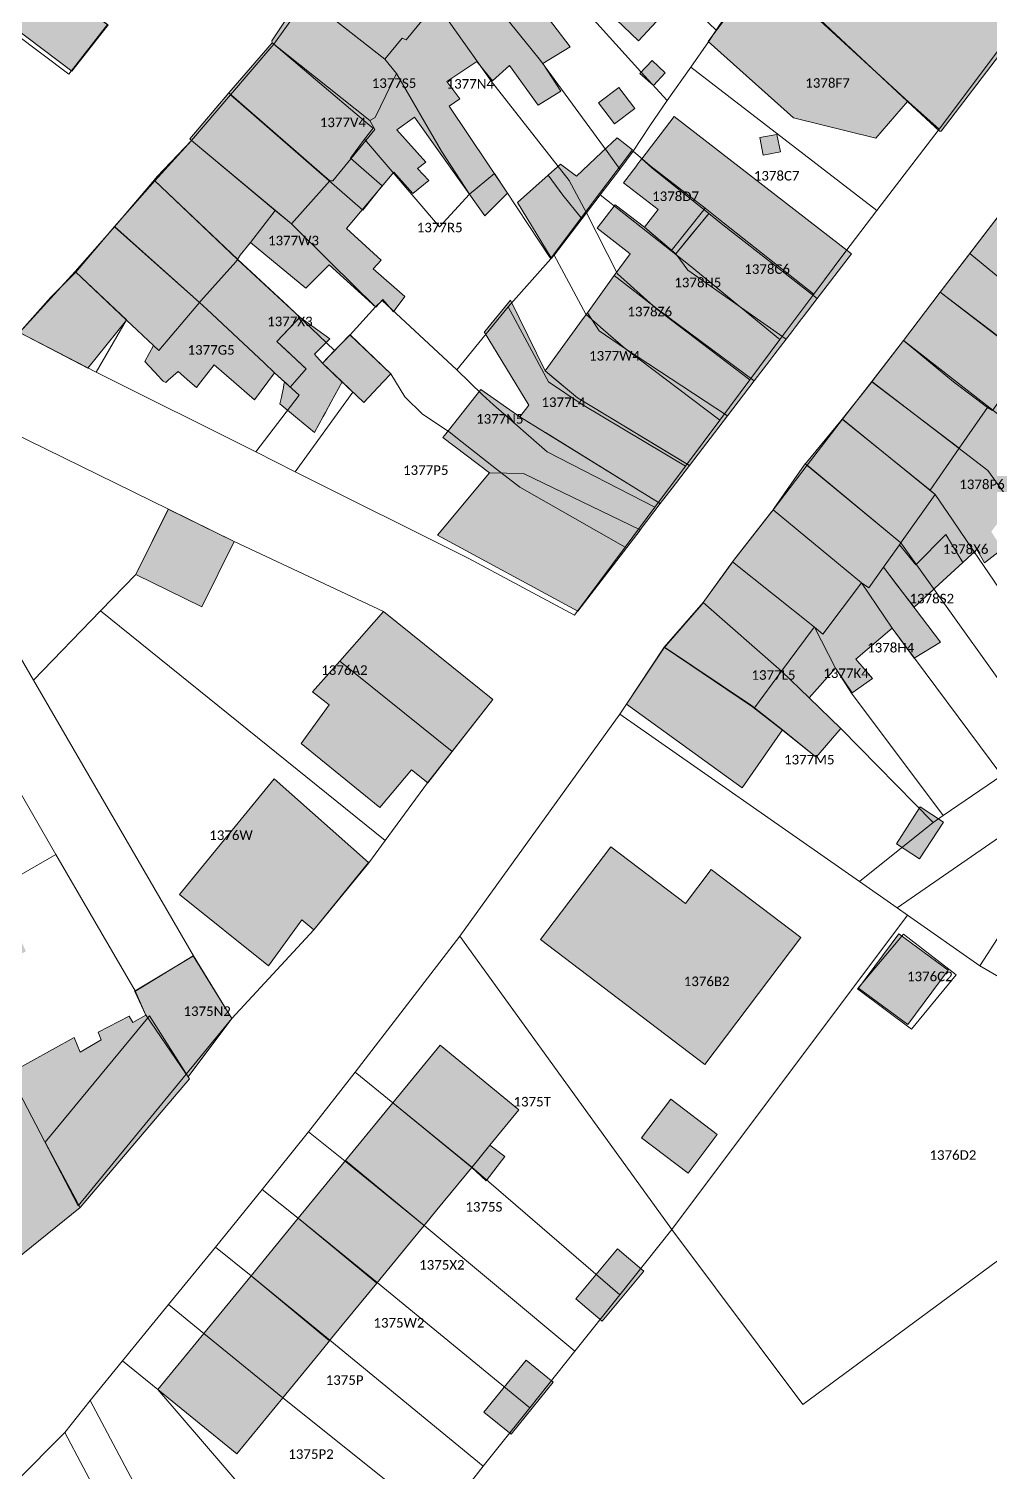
# Model space of a CAD drawing. Header units: metres. Extents: x 113120 to 240396, y 120329 to 242116.
# Drawn here: x 113239.7 to 113320.2, y 121583.7 to 121704.6 of the extents above; entities that cross this region are included whole.
import ezdxf

# ---------------------------------------------------------------- set-up
doc = ezdxf.new("R2010")
doc.units = ezdxf.units.M
doc.header["$LTSCALE"] = 3
for name, color, linetype, lineweight in [('Bpn_CaPa', 78, 'Continuous', 0), ('Bpn_ReBu', 4, 'Continuous', 0), ('Bpt_CaNu', 7, 'Continuous', 0), ('Hachure bâtiment', 11, 'Continuous', 0)]:
    doc.layers.add(name, color=color, linetype=linetype, lineweight=lineweight)
doc.styles.add('Legend', font='')
doc.styles.get('Legend').set_extended_font_data('Calibri')

msp = doc.modelspace()

# ---------------------------------------------------------------- hatches: boundary and pattern name
at = {"layer": 'Hachure bâtiment'}
h = msp.add_hatch(color=256, dxfattribs=at)
h.dxf.hatch_style = 1
h.paths.add_polyline_path([(113302.9, 121737.83), (113303, 121737.22), (113309.15, 121731.63), (113309.95, 121730.81), (113328.62, 121712.35), (113316.14, 121696), (113315.99, 121695.99), (113313.32, 121698.49), (113301.28, 121709.75), (113294.42, 121716.2), (113298.31, 121720.19), (113293.09, 121725.21), (113293.26, 121725.36), (113292.94, 121725.35), (113292.71, 121725.57), (113296.41, 121730.14), (113293.23, 121733.51), (113290.76, 121730.82), (113290.65, 121730.71), (113282.85, 121735.47), (113282.9, 121736.17), (113290.1, 121746.3), (113293.39, 121746.67)])
h = msp.add_hatch(color=256, dxfattribs=at)
h.dxf.hatch_style = 1
h.paths.add_polyline_path([(113246.36, 121704.88), (113246.17, 121704.64), (113244.66, 121702.71), (113243.33, 121701.01), (113232.09, 121709.5), (113233.05, 121711.09), (113226.62, 121715.73), (113228.38, 121718.09), (113234.55, 121713.56), (113235.48, 121712.88)])
h = msp.add_hatch(color=256, dxfattribs=at)
h.dxf.hatch_style = 1
h.paths.add_polyline_path([(113294.13, 121707.2), (113290.77, 121703.57), (113283.88, 121710.17), (113284.93, 121711.35), (113282.83, 121713.4), (113283.57, 121714.02), (113280.91, 121716.61), (113282.22, 121718.48), (113282.4, 121718.71)])
h = msp.add_hatch(color=256, dxfattribs=at)
h.dxf.hatch_style = 1
h.paths.add_polyline_path([(113282.08, 121710.85), (113280.42, 121709.15), (113285.07, 121703.05), (113282.77, 121701.67), (113284.29, 121699.34), (113282.38, 121698.17), (113279.98, 121701.5), (113278.55, 121700.22), (113277.23, 121701.82), (113274.73, 121700.15), (113275.82, 121698.7), (113274.93, 121698.1), (113279.82, 121690.8), (113277.92, 121688.9), (113272.03, 121697.17), (113270.53, 121696.1), (113272.97, 121693.4), (113272.27, 121692.87), (113273.23, 121691.85), (113271.87, 121690.77), (113270.28, 121692.55), (113266.33, 121687.85), (113269.22, 121685.2), (113268.57, 121684.45), (113271.22, 121682.15), (113270.4, 121681.05), (113270.27, 121680.87), (113269.37, 121681.9), (113268.77, 121681.26), (113264.88, 121684.8), (113262.93, 121682.85), (113258.27, 121686.67), (113260.36, 121689.34), (113261.71, 121688.24), (113264.94, 121691.83), (113265.17, 121691.84), (113268.69, 121696.14), (113268.28, 121696.89), (113268.73, 121697.14), (113270.5, 121700.82), (113269.53, 121702.02), (113270.99, 121703.77), (113271.31, 121703.63), (113273.69, 121706.51), (113273.84, 121706.68), (113273.94, 121706.81), (113274.16, 121707.13), (113276.23, 121709.78), (113276.5, 121710.14), (113276.72, 121710.46), (113279.04, 121714.11)])
h = msp.add_hatch(color=256, dxfattribs=at)
h.dxf.hatch_style = 1
h.paths.add_polyline_path([(113273.84, 121706.68), (113273.69, 121706.51), (113271.31, 121703.63), (113270.99, 121703.77), (113269.53, 121702.02), (113262.85, 121707.28), (113265.8, 121711.77), (113265.91, 121711.93)], flags=17)
h = msp.add_hatch(color=256, dxfattribs=at)
h.dxf.hatch_style = 1
h.paths.add_polyline_path([(113313.32, 121698.49), (113310.67, 121695.42), (113303.77, 121697.1), (113296.62, 121703.5), (113301.28, 121709.75)])
h = msp.add_hatch(color=256, dxfattribs=at)
h.dxf.hatch_style = 1
h.paths.add_polyline_path([(113269.53, 121702.02), (113270.5, 121700.82), (113268.73, 121697.14), (113268.28, 121696.89), (113260.09, 121703.4), (113260.08, 121703.55), (113262.47, 121707.19), (113262.85, 121707.28)], flags=17)
h = msp.add_hatch(color=256, dxfattribs=at)
h.dxf.hatch_style = 1
h.paths.add_polyline_path([(113268.28, 121696.89), (113268.69, 121696.14), (113265.17, 121691.84), (113264.94, 121691.83), (113256.48, 121699.19), (113260.09, 121703.4)])
h = msp.add_hatch(color=256, dxfattribs=at)
h.dxf.hatch_style = 1
h.paths.add_polyline_path([(113293.02, 121700.87), (113292.03, 121699.83), (113290.88, 121700.82), (113291.92, 121701.9)], flags=17)
h = msp.add_hatch(color=256, dxfattribs=at)
h.dxf.hatch_style = 1
h.paths.add_polyline_path([(113264.94, 121691.83), (113261.71, 121688.24), (113260.36, 121689.34), (113253.52, 121695.06), (113253.35, 121695.2), (113253.19, 121695.35), (113256.48, 121699.19)])
h = msp.add_hatch(color=256, dxfattribs=at)
h.dxf.hatch_style = 1
h.paths.add_polyline_path([(113290.47, 121697.88), (113288.77, 121696.6), (113287.42, 121698.37), (113289.12, 121699.65)], flags=17)
h = msp.add_hatch(color=256, dxfattribs=at)
h.dxf.hatch_style = 1
h.paths.add_polyline_path([(113291.07, 121693.68), (113293.77, 121697.21), (113308.61, 121685.71), (113305.75, 121681.97), (113297.85, 121688.14), (113296.67, 121689.09), (113291.89, 121692.92)])
h = msp.add_hatch(color=256, dxfattribs=at)
h.dxf.hatch_style = 1
h.paths.add_polyline_path([(113253.52, 121695.06), (113260.36, 121689.34), (113258.27, 121686.67), (113257.43, 121685.6), (113257.29, 121685.37), (113257.2, 121685.23), (113250.22, 121691.88), (113250.32, 121692.04), (113250.48, 121692.2), (113253.35, 121695.2)])
h = msp.add_hatch(color=256, dxfattribs=at)
h.dxf.hatch_style = 1
h.paths.add_polyline_path([(113285.59, 121692.22), (113287.69, 121694.2), (113289, 121695.43), (113290.27, 121694.42), (113288.92, 121692.62), (113287.52, 121690.77), (113285.99, 121688.73), (113284.43, 121690.64), (113284.22, 121690.93), (113283.22, 121692.32), (113284.24, 121693.23)])
h = msp.add_hatch(color=256, dxfattribs=at)
h.dxf.hatch_style = 1
h.paths.add_polyline_path([(113302.67, 121694.25), (113301.23, 121693.97), (113300.93, 121695.45), (113302.38, 121695.72)], flags=17)
h = msp.add_hatch(color=256, dxfattribs=at)
h.dxf.hatch_style = 1
h.paths.add_polyline_path([(113292.42, 121689.44), (113289.52, 121691.66), (113289.71, 121691.91), (113290.64, 121693.12), (113290.65, 121693.14), (113290.9, 121693.47), (113291.07, 121693.68), (113291.89, 121692.92), (113293.87, 121691.33), (113296.67, 121689.09), (113296.61, 121689.02), (113295.2, 121687.32), (113293.9, 121685.73), (113291.28, 121687.95)])
h = msp.add_hatch(color=256, dxfattribs=at)
h.dxf.hatch_style = 1
h.paths.add_polyline_path([(113257.2, 121685.23), (113257.05, 121685.06), (113254.13, 121681.78), (113254.02, 121681.65), (113246.9, 121687.99), (113250.07, 121691.71), (113250.22, 121691.88)])
h = msp.add_hatch(color=256, dxfattribs=at)
h.dxf.hatch_style = 1
h.paths.add_polyline_path([(113280.65, 121690.01), (113283.22, 121692.32), (113284.43, 121690.64), (113285.99, 121688.73), (113283.48, 121685.39)])
h = msp.add_hatch(color=256, dxfattribs=at)
h.dxf.hatch_style = 1
h.paths.add_polyline_path([(113330.52, 121692.08), (113332.71, 121688.91), (113335.27, 121685.2), (113338.17, 121681), (113340.64, 121677.33), (113342.22, 121675), (113343.24, 121673.48), (113345.83, 121669.62), (113345.45, 121669.35), (113348.24, 121665.32), (113350.64, 121661.85), (113352.85, 121658.65), (113354.99, 121655.5), (113357.08, 121652.43), (113359.17, 121649.35), (113359.26, 121649.22), (113359.38, 121649.03), (113361.95, 121645.1), (113364.57, 121641.1), (113364.74, 121640.85), (113367.9, 121636.42), (113370.78, 121632.37), (113373.56, 121628.47), (113373.69, 121628.29), (113373.77, 121628.16), (113376.17, 121624.47), (113378.86, 121620.33), (113380.95, 121617.13), (113381.05, 121616.98), (113381.15, 121616.83), (113383.11, 121613.98), (113385.27, 121610.85), (113387.73, 121607.27), (113387.84, 121607.11), (113387.97, 121606.92), (113390.08, 121603.73), (113392.5, 121600.1), (113393.02, 121600.53), (113395.36, 121596.95), (113397.92, 121593.03), (113398.25, 121593.22), (113400.37, 121590.25), (113403, 121586.57), (113404.75, 121587.57), (113406.7, 121584.47), (113403.92, 121582.15), (113400.93, 121585.03), (113399.93, 121583.37), (113396.53, 121585.9), (113397.87, 121587.97), (113395.28, 121591.5), (113393.82, 121590.35), (113392.68, 121592.35), (113392.37, 121592.15), (113391.03, 121590.47), (113388.87, 121591.97), (113389.22, 121592.53), (113387.85, 121594.47), (113391.35, 121597.12), (113390.27, 121598.72), (113386.18, 121595.95), (113385.22, 121594.43), (113384.42, 121594.9), (113385.37, 121596.62), (113384.47, 121597.65), (113388.42, 121600.68), (113387.41, 121602), (113388.25, 121602.75), (113387.02, 121604.25), (113384.12, 121602.18), (113383.43, 121603.07), (113382.47, 121602.45), (113381.87, 121603.25), (113381.43, 121602.9), (113380.28, 121604.6), (113377.5, 121602.9), (113375.75, 121604.25), (113375.03, 121603.72), (113371.18, 121597.3), (113367.6, 121599.12), (113372.3, 121606.32), (113372.5, 121606.62), (113377.97, 121610.62), (113376.75, 121612.45), (113375.75, 121611.57), (113375.1, 121612.57), (113374.74, 121612.35), (113371.6, 121616.75), (113373.28, 121618.22), (113371.43, 121621.03), (113372.52, 121621.95), (113371.77, 121623), (113373, 121623.93), (113371.27, 121626.22), (113368.82, 121624.25), (113369.42, 121623.4), (113367.77, 121622.15), (113364.24, 121627.17), (113367.13, 121629.4), (113365.85, 121631.32), (113360.88, 121627.78), (113359.1, 121630.35), (113363.02, 121632.93), (113362.37, 121633.93), (113363.77, 121634.9), (113362.82, 121636.15), (113359.18, 121633.95), (113357.76, 121636.28), (113356.87, 121637.75), (113360.02, 121640.02), (113361, 121638.68), (113361.63, 121639.15), (113359.07, 121643.02), (113357, 121641.87), (113354.5, 121645.95), (113351.27, 121643.9), (113350.42, 121645.25), (113349.42, 121644.62), (113348.27, 121646.57), (113345.58, 121644.5), (113344.7, 121645.93), (113346.07, 121646.8), (113345.78, 121647.15), (113347.22, 121648.18), (113346.17, 121649.68), (113345.2, 121648.95), (113343.83, 121651.05), (113347.27, 121653.37), (113346.69, 121654.4), (113349.07, 121656.23), (113348.02, 121657.65), (113342.77, 121654.2), (113341.77, 121655.7), (113337.45, 121653.27), (113335.32, 121656.23), (113337.92, 121658.15), (113335.59, 121662.28), (113335.82, 121662.45), (113337.67, 121663.87), (113333.31, 121671.19), (113335.17, 121672.05), (113336.98, 121669.01), (113338.13, 121667.07), (113339.95, 121668.55), (113339.07, 121670.35), (113339.92, 121670.9), (113338.77, 121672.8), (113337, 121671.5), (113335.67, 121673.79), (113332.67, 121672.13), (113331.22, 121674.68), (113329.77, 121673.75), (113329.33, 121674.5), (113328.45, 121673.82), (113330.75, 121670), (113329.55, 121669.56), (113329.2, 121669.43), (113330.17, 121667.62), (113328.7, 121667.07), (113327.95, 121669.02), (113327.62, 121668.9), (113326.22, 121671.77), (113324.2, 121669.32), (113325.32, 121667.12), (113322.07, 121664.75), (113320.33, 121662.45), (113321.25, 121660.98), (113319.75, 121659.84), (113319.12, 121660.95), (113317.95, 121659.87), (113316.53, 121662.2), (113314.02, 121659.67), (113312.63, 121661.35), (113312.74, 121661.5), (113312.87, 121661.68), (113315.62, 121665.57), (113315.2, 121665.93), (113317.64, 121669.43), (113320.02, 121672.85), (113320.42, 121672.6), (113322.17, 121675), (113323.51, 121676.84), (113325.69, 121679.85), (113326.89, 121681.49), (113327.58, 121680.35), (113328.67, 121678.72), (113331.78, 121680.7), (113330.82, 121682.19), (113331.05, 121682.35), (113331.29, 121682.54), (113331.67, 121682.85), (113330.87, 121684.05), (113329.73, 121683.25), (113328.93, 121684.62), (113331.78, 121686.5), (113330.85, 121687.9), (113329.47, 121690.03), (113329.47, 121691.32), (113330.44, 121692.2)])
h = msp.add_hatch(color=256, dxfattribs=at)
h.dxf.hatch_style = 1
h.paths.add_polyline_path([(113288.75, 121683.89), (113290.09, 121685.73), (113287.32, 121687.86), (113288.83, 121689.82), (113291.28, 121687.95), (113291.54, 121687.72), (113292.08, 121687.26), (113293.9, 121685.73), (113294.91, 121684.34), (113303.15, 121678.58), (113302.2, 121677.34), (113301.78, 121676.79), (113300.47, 121675.08), (113292.35, 121681.1)])
h = msp.add_hatch(color=256, dxfattribs=at)
h.dxf.hatch_style = 1
h.paths.add_polyline_path([(113304.44, 121680.26), (113303.96, 121679.64), (113303.82, 121679.45), (113303.8, 121679.42), (113303.7, 121679.3), (113303.15, 121678.58), (113294.91, 121684.34), (113293.9, 121685.73), (113296.67, 121689.09), (113297.85, 121688.14), (113305.75, 121681.97), (113304.58, 121680.44), (113304.49, 121680.33), (113304.47, 121680.31)])
h = msp.add_hatch(color=256, dxfattribs=at)
h.dxf.hatch_style = 1
h.paths.add_polyline_path([(113321.83, 121689.72), (113322.38, 121688.84), (113323.22, 121687.48), (113326.89, 121681.49), (113325.69, 121679.85), (113318.53, 121685.74), (113321.72, 121689.9)], flags=17)
h = msp.add_hatch(color=256, dxfattribs=at)
h.dxf.hatch_style = 1
h.paths.add_polyline_path([(113254.02, 121681.65), (113253.87, 121681.48), (113250.61, 121677.63), (113250.17, 121678.04), (113247.91, 121680.17), (113243.61, 121684.23), (113246.9, 121687.99)])
h = msp.add_hatch(color=256, dxfattribs=at)
h.dxf.hatch_style = 1
h.paths.add_polyline_path([(113325.69, 121679.85), (113323.51, 121676.84), (113316.06, 121682.51), (113318.53, 121685.74)], flags=17)
h = msp.add_hatch(color=256, dxfattribs=at)
h.dxf.hatch_style = 1
h.paths.add_polyline_path([(113247.91, 121680.17), (113244.65, 121676.15), (113238.93, 121679.12), (113243.61, 121684.23)])
h = msp.add_hatch(color=256, dxfattribs=at)
h.dxf.hatch_style = 1
h.paths.add_polyline_path([(113262.42, 121680.4), (113260.48, 121678.37), (113262.95, 121676.08), (113262, 121675), (113261.62, 121674.56), (113261.13, 121675), (113260.29, 121675.75), (113259.73, 121675), (113258.62, 121673.5), (113256.88, 121675), (113255.23, 121676.42), (113254.12, 121675), (113253.75, 121674.52), (113253.2, 121675), (113252.23, 121675.85), (113251.39, 121675.14), (113251.18, 121674.93), (113250.97, 121675.05), (113250.81, 121675.21), (113250.61, 121675.43), (113249.43, 121676.7), (113250.17, 121678.04), (113250.61, 121677.63), (113253.87, 121681.48), (113254.02, 121681.65), (113254.13, 121681.78), (113257.05, 121685.06), (113257.2, 121685.23)])
h = msp.add_hatch(color=256, dxfattribs=at)
h.dxf.hatch_style = 1
h.paths.add_polyline_path([(113298.23, 121672.15), (113289.68, 121677.76), (113287.49, 121679.26), (113286.5, 121680.78), (113288.75, 121683.89), (113292.35, 121681.1), (113300.47, 121675.08)])
h = msp.add_hatch(color=256, dxfattribs=at)
h.dxf.hatch_style = 1
h.paths.add_polyline_path([(113281.6, 121673.03), (113277.86, 121679.18), (113277.9, 121679.22), (113280.05, 121681.85), (113280.05, 121681.85), (113282.96, 121675.91), (113283.53, 121675.44), (113285.68, 121673.65), (113295.05, 121667.99), (113293.6, 121666.1), (113292.6, 121664.8), (113291.15, 121665.69), (113286.58, 121668.52), (113282.99, 121670.74), (113282.96, 121670.76), (113280.83, 121672.07)])
h = msp.add_hatch(color=256, dxfattribs=at)
h.dxf.hatch_style = 1
h.paths.add_polyline_path([(113323.51, 121676.84), (113322.17, 121675), (113320.42, 121672.6), (113320.02, 121672.85), (113317.17, 121675), (113312.97, 121678.47), (113316.06, 121682.51)], flags=17)
h = msp.add_hatch(color=256, dxfattribs=at)
h.dxf.hatch_style = 1
h.paths.add_polyline_path([(113282.96, 121675.91), (113286.07, 121680.2), (113286.5, 121680.78), (113287.49, 121679.26), (113289.68, 121677.76), (113298.23, 121672.15), (113295.05, 121667.99), (113294.71, 121668.19), (113285.68, 121673.65)])
h = msp.add_hatch(color=256, dxfattribs=at)
h.dxf.hatch_style = 1
h.paths.add_polyline_path([(113261.08, 121674.76), (113261.13, 121675), (113261.23, 121674.91), (113261.62, 121674.56), (113262, 121675), (113262.95, 121676.08), (113262.67, 121676.35), (113261.61, 121677.33), (113260.48, 121678.37), (113261.51, 121679.45), (113262.19, 121680.16), (113262.42, 121680.4), (113264.92, 121678.61), (113263.64, 121677.32), (113263.84, 121677.09), (113264.32, 121676.55), (113265.95, 121675), (113265.34, 121673.87), (113265.04, 121673.32), (113264.56, 121672.42), (113264.37, 121672.09), (113263.65, 121670.74), (113262.21, 121671.93), (113260.75, 121673.14), (113260.87, 121673.71), (113261.04, 121674.53)])
h = msp.add_hatch(color=256, dxfattribs=at)
h.dxf.hatch_style = 1
h.paths.add_polyline_path([(113270.05, 121675.67), (113269.4, 121675), (113267.77, 121673.27), (113265.95, 121675), (113264.32, 121676.55), (113266.61, 121678.93)])
h = msp.add_hatch(color=256, dxfattribs=at)
h.dxf.hatch_style = 1
h.paths.add_polyline_path([(113317.17, 121675), (113320.02, 121672.85), (113317.64, 121669.43), (113310.33, 121675), (113310.47, 121675.18), (113312.97, 121678.47)])
h = msp.add_hatch(color=256, dxfattribs=at)
h.dxf.hatch_style = 1
h.paths.add_polyline_path([(113317.64, 121669.43), (113315.2, 121665.93), (113307.85, 121671.87), (113307.96, 121672.01), (113310.24, 121674.88), (113310.33, 121675)])
h = msp.add_hatch(color=256, dxfattribs=at)
h.dxf.hatch_style = 1
h.paths.add_polyline_path([(113288.87, 121667.1), (113292.6, 121664.8), (113290.91, 121662.59), (113281.15, 121667.31), (113278.29, 121667.38), (113274.39, 121670.34), (113274.52, 121670.51), (113274.86, 121670.93), (113277.58, 121674.34), (113280.83, 121672.07)])
h = msp.add_hatch(color=256, dxfattribs=at)
h.dxf.hatch_style = 1
h.paths.add_polyline_path([(113315.2, 121665.93), (113315.62, 121665.57), (113312.87, 121661.68), (113312.74, 121661.5), (113304.75, 121668.14), (113304.85, 121668.25), (113307.73, 121671.72), (113307.85, 121671.87)])
h = msp.add_hatch(color=256, dxfattribs=at)
h.dxf.hatch_style = 1
h.paths.add_polyline_path([(113290.91, 121662.58), (113285.7, 121655.78), (113273.96, 121662.14), (113278.29, 121667.38), (113281.15, 121667.31), (113290.92, 121662.59)])
h = msp.add_hatch(color=256, dxfattribs=at)
h.dxf.hatch_style = 1
h.paths.add_polyline_path([(113312.74, 121661.5), (113312.63, 121661.35), (113311.3, 121659.47), (113310.07, 121657.73), (113309.47, 121658.15), (113302.06, 121664.28), (113302.14, 121664.41), (113304.65, 121668.01), (113304.75, 121668.14)])
h = msp.add_hatch(color=256, dxfattribs=at)
h.dxf.hatch_style = 1
h.paths.add_polyline_path([(113256.92, 121661.62), (113254.22, 121656.15), (113248.68, 121658.87), (113251.38, 121664.33)])
h = msp.add_hatch(color=256, dxfattribs=at)
h.dxf.hatch_style = 1
h.paths.add_polyline_path([(113309.47, 121658.15), (113306.22, 121653.87), (113305.51, 121654.45), (113298.66, 121659.91), (113298.75, 121660.02), (113301.92, 121664.11), (113302.06, 121664.28)])
h = msp.add_hatch(color=256, dxfattribs=at)
h.dxf.hatch_style = 1
h.paths.add_polyline_path([(113314.02, 121659.67), (113316.53, 121662.2), (113317.95, 121659.87), (113315.61, 121657.72), (113315.54, 121657.65), (113315.45, 121657.58), (113313.86, 121656.12), (113313.86, 121656.12), (113312.39, 121658.03), (113311.3, 121659.47), (113312.63, 121661.35)])
h = msp.add_hatch(color=256, dxfattribs=at)
h.dxf.hatch_style = 1
h.paths.add_polyline_path([(113305.51, 121654.45), (113305.42, 121654.33), (113302.77, 121650.75), (113296.2, 121656.52), (113296.34, 121656.7), (113298.56, 121659.77), (113298.66, 121659.91)])
h = msp.add_hatch(color=256, dxfattribs=at)
h.dxf.hatch_style = 1
h.paths.add_polyline_path([(113316.08, 121653.2), (113313.88, 121651.85), (113312.03, 121654.35), (113308.98, 121651.77), (113310.37, 121650.15), (113308.68, 121648.94), (113307.27, 121651), (113305.08, 121648.52), (113307.72, 121645.97), (113305.67, 121643.57), (113302.83, 121645.85), (113300.51, 121647.7), (113302.77, 121650.75), (113305.42, 121654.33), (113305.51, 121654.45), (113306.22, 121653.87), (113309.47, 121658.15), (113310.07, 121657.73), (113311.3, 121659.47)])
h = msp.add_hatch(color=256, dxfattribs=at)
h.dxf.hatch_style = 1
h.paths.add_polyline_path([(113302.77, 121650.75), (113300.51, 121647.7), (113300.36, 121647.8), (113300.17, 121647.93), (113292.96, 121652.76), (113293.08, 121652.89), (113296.09, 121656.35), (113296.2, 121656.52)])
h = msp.add_hatch(color=256, dxfattribs=at)
h.dxf.hatch_style = 1
h.paths.add_polyline_path([(113278.57, 121648.4), (113275.18, 121644.03), (113265.77, 121651.61), (113269.42, 121655.77)])
h = msp.add_hatch(color=256, dxfattribs=at)
h.dxf.hatch_style = 1
h.paths.add_polyline_path([(113275.18, 121644.03), (113273.13, 121641.4), (113271.77, 121642.5), (113269.13, 121639.35), (113262.53, 121644.7), (113264.87, 121647.95), (113263.48, 121649.02), (113265.77, 121651.61)])
h = msp.add_hatch(color=256, dxfattribs=at)
h.dxf.hatch_style = 1
h.paths.add_polyline_path([(113300.17, 121647.93), (113300.36, 121647.8), (113300.51, 121647.7), (113302.83, 121645.85), (113299.45, 121641), (113289.77, 121648), (113292.86, 121652.6), (113292.96, 121652.76)])
h = msp.add_hatch(color=256, dxfattribs=at)
h.dxf.hatch_style = 1
h.paths.add_polyline_path([(113268.18, 121634.72), (113263.58, 121629.1), (113262.58, 121629.92), (113259.78, 121626.07), (113252.33, 121632.05), (113260.27, 121641.75)])
h = msp.add_hatch(color=256, dxfattribs=at)
h.dxf.hatch_style = 1
h.paths.add_polyline_path([(113316.33, 121638.12), (113314.32, 121635.05), (113312.38, 121636.3), (113314.38, 121639.4)])
h = msp.add_hatch(color=256, dxfattribs=at)
h.dxf.hatch_style = 1
h.paths.add_polyline_path([(113294.72, 121631.3), (113296.87, 121634.15), (113304.38, 121628.45), (113296.33, 121617.82), (113282.57, 121628.27), (113288.47, 121636.05)])
h = msp.add_hatch(color=256, dxfattribs=at)
h.dxf.hatch_style = 1
h.paths.add_polyline_path([(113239.47, 121627.3), (113234.37, 121624.35), (113238.07, 121617.07), (113243.52, 121620.07), (113244.02, 121618.85), (113245.78, 121619.87), (113245.52, 121620.52), (113248.13, 121621.87), (113248.42, 121621.32), (113249.52, 121621.95), (113248.59, 121623.94), (113253.48, 121626.92), (113256.72, 121621.67), (113253.05, 121616.79), (113249.83, 121621.9), (113241.08, 121611.3), (113244.01, 121605.84), (113236.43, 121599.72), (113229.08, 121612.22), (113215.18, 121608.27), (113216.38, 121603.05), (113209.53, 121602.24), (113208.27, 121606.8), (113199.63, 121604.37), (113199.63, 121604.76), (113198.89, 121620.68), (113203.23, 121620.97), (113203.63, 121613.27), (113209.23, 121614.82), (113208.63, 121617.17), (113224.02, 121621.3), (113222.42, 121624.17), (113222.71, 121624.41), (113222.94, 121624.59), (113223.19, 121624.73), (113231.38, 121629.07), (113231.25, 121629.32), (113234.68, 121631.27), (113233.92, 121632.85), (113236.27, 121634.17)])
h = msp.add_hatch(color=256, dxfattribs=at)
h.dxf.hatch_style = 1
h.paths.add_polyline_path([(113316.72, 121625.72), (113313.33, 121621.17), (113309.22, 121624.22), (113312.58, 121628.77)])
h = msp.add_hatch(color=256, dxfattribs=at)
h.dxf.hatch_style = 1
h.paths.add_polyline_path([(113253.05, 121616.79), (113253.17, 121616.6), (113244.01, 121605.84), (113241.08, 121611.3), (113249.83, 121621.9)], flags=17)
h = msp.add_hatch(color=256, dxfattribs=at)
h.dxf.hatch_style = 1
h.paths.add_polyline_path([(113280.77, 121614.02), (113278.33, 121611.05), (113276.81, 121609.19), (113270.21, 121614.59), (113274.17, 121619.42)])
h = msp.add_hatch(color=256, dxfattribs=at)
h.dxf.hatch_style = 1
h.paths.add_polyline_path([(113276.81, 121609.19), (113273.9, 121605.65), (113272.83, 121604.34), (113266.25, 121609.77), (113270.21, 121614.59)])
h = msp.add_hatch(color=256, dxfattribs=at)
h.dxf.hatch_style = 1
h.paths.add_polyline_path([(113297.38, 121611.95), (113294.93, 121608.72), (113291.03, 121611.68), (113293.48, 121614.92)])
h = msp.add_hatch(color=256, dxfattribs=at)
h.dxf.hatch_style = 1
h.paths.add_polyline_path([(113279.58, 121610.12), (113278.03, 121608.07), (113276.81, 121609.19), (113278.33, 121611.05)])
h = msp.add_hatch(color=256, dxfattribs=at)
h.dxf.hatch_style = 1
h.paths.add_polyline_path([(113272.83, 121604.34), (113271.77, 121603.05), (113268.86, 121599.5), (113262.29, 121604.94), (113266.25, 121609.77)])
h = msp.add_hatch(color=256, dxfattribs=at)
h.dxf.hatch_style = 1
h.paths.add_polyline_path([(113268.86, 121599.5), (113265.97, 121595.97), (113265.08, 121594.89), (113264.9, 121594.67), (113258.34, 121600.11), (113262.29, 121604.94)])
h = msp.add_hatch(color=256, dxfattribs=at)
h.dxf.hatch_style = 1
h.paths.add_polyline_path([(113291.23, 121600.5), (113287.73, 121596.32), (113285.52, 121598.18), (113289.02, 121602.37)])
h = msp.add_hatch(color=256, dxfattribs=at)
h.dxf.hatch_style = 1
h.paths.add_polyline_path([(113264.9, 121594.67), (113264.06, 121593.64), (113260.98, 121589.89), (113254.38, 121595.29), (113258.34, 121600.11)])
h = msp.add_hatch(color=256, dxfattribs=at)
h.dxf.hatch_style = 1
h.paths.add_polyline_path([(113260.98, 121589.89), (113257.13, 121585.2), (113250.53, 121590.6), (113254.38, 121595.29)])
h = msp.add_hatch(color=256, dxfattribs=at)
h.dxf.hatch_style = 1
h.paths.add_polyline_path([(113283.63, 121591.2), (113280.12, 121586.85), (113277.83, 121588.7), (113281.37, 121593.05)])

# ---------------------------------------------------------------- linework, layer by layer
at = {"layer": 'Bpn_CaPa'}
for points in [[(113216.94, 121726.73), (113227.03, 121718.99), (113230.16, 121716.66), (113235.49, 121712.79), (113246.3, 121704.93), (113243.06, 121700.77), (113231.84, 121709.24), (113229.25, 121711.22), (113223.97, 121715.3), (113219.84, 121718.54), (113213.97, 121723.03), (113216.94, 121726.73)], [(113293.19, 121698.55), (113290.99, 121700.96), (113282.08, 121710.85), (113279.17, 121714.33), (113271.51, 121719.24), (113274.87, 121723.94), (113282.32, 121718.66), (113286.59, 121714.55), (113290.03, 121711.5), (113294.34, 121707.29), (113297.29, 121704.44), (113296.65, 121703.47), (113295.16, 121701.35), (113293.19, 121698.55)], [(113293.19, 121698.55), (113291.73, 121696.43), (113290.34, 121694.31), (113289.22, 121692.82), (113288.17, 121694.28), (113282.56, 121701.92), (113281.77, 121702.91), (113276.26, 121709.73), (113268.73, 121715.29), (113271.51, 121719.24), (113279.17, 121714.33), (113282.08, 121710.85), (113290.99, 121700.96), (113293.19, 121698.55)], [(113287.58, 121690.66), (113286.42, 121689.15), (113284.98, 121691.85), (113278.47, 121700.16), (113273.84, 121706.68), (113266.21, 121711.73), (113268.73, 121715.29), (113276.26, 121709.73), (113281.77, 121702.91), (113282.56, 121701.92), (113288.17, 121694.28), (113289.22, 121692.82), (113287.58, 121690.66)], [(113263, 121707.17), (113266.21, 121711.73), (113273.84, 121706.68), (113278.47, 121700.16), (113284.98, 121691.85), (113286.42, 121689.15), (113283.71, 121685.6), (113283.45, 121685.3), (113278.72, 121692.45), (113276.63, 121690.72), (113274.27, 121694.32), (113270.5, 121700.82), (113269.53, 121702.02), (113263, 121707.17)], [(113315.95, 121696.17), (113310.73, 121689.35), (113295.16, 121701.35), (113296.65, 121703.47), (113297.29, 121704.44), (113300.95, 121709.89), (113313.41, 121698.41), (113315.95, 121696.17)], [(113260.25, 121703.27), (113263, 121707.17), (113269.53, 121702.02), (113270.5, 121700.82), (113274.27, 121694.32), (113276.63, 121690.72), (113274.12, 121687.98), (113267.83, 121695.32), (113268.57, 121696.24), (113268.32, 121696.45), (113260.25, 121703.27)], [(113260.25, 121703.27), (113268.32, 121696.45), (113268.57, 121696.24), (113267.83, 121695.32), (113266.66, 121693.74), (113269.32, 121691.41), (113267.68, 121689.38), (113256.62, 121699.03), (113260.25, 121703.27)], [(113293.19, 121698.55), (113295.16, 121701.35), (113310.73, 121689.35), (113308.06, 121685.82), (113305.47, 121682.35), (113297.91, 121688.32), (113296.36, 121689.53), (113291.74, 121693.13), (113290.34, 121694.31), (113291.73, 121696.43), (113293.19, 121698.55)], [(113279.87, 121681.27), (113275.56, 121675.99), (113269.3, 121681.82), (113268.75, 121681.27), (113264.98, 121684.98), (113261.71, 121688.24), (113253.33, 121695.22), (113256.62, 121699.03), (113267.68, 121689.38), (113269.32, 121691.41), (113266.66, 121693.74), (113267.83, 121695.32), (113274.12, 121687.98), (113276.63, 121690.72), (113278.72, 121692.45), (113283.45, 121685.3), (113279.87, 121681.27)], [(113266.62, 121678.92), (113265.33, 121677.62), (113261.44, 121681.34), (113257.21, 121685.23), (113250.28, 121691.83), (113253.33, 121695.22), (113261.71, 121688.24), (113264.98, 121684.98), (113268.75, 121681.27), (113266.62, 121678.92)], [(113293.53, 121685.96), (113287.58, 121690.66), (113289.22, 121692.82), (113290.34, 121694.31), (113291.74, 121693.13), (113296.36, 121689.53), (113293.53, 121685.96)], [(113246.88, 121688.01), (113250.28, 121691.83), (113257.21, 121685.23), (113261.44, 121681.34), (113265.33, 121677.62), (113264.32, 121676.55), (113265.3, 121675.62), (113266.85, 121674.14), (113262.03, 121667.47), (113258.72, 121669.12), (113262.37, 121673.89), (113260.29, 121675.75), (113259.42, 121676.58), (113254.63, 121681.08), (113254.01, 121681.65), (113246.88, 121688.01)], [(113293.53, 121685.96), (113295.1, 121684.72), (113302.62, 121678.53), (113300.11, 121675.16), (113292.29, 121681.1), (113289.02, 121684.03), (113286.42, 121689.15), (113287.58, 121690.66), (113293.53, 121685.96)], [(113297.6, 121671.79), (113289.68, 121677.75), (113287.82, 121679.39), (113286.38, 121680.65), (113283.71, 121685.6), (113286.42, 121689.15), (113289.02, 121684.03), (113292.29, 121681.1), (113300.11, 121675.16), (113297.6, 121671.79)], [(113293.53, 121685.96), (113296.36, 121689.53), (113297.91, 121688.32), (113305.47, 121682.35), (113302.62, 121678.53), (113295.1, 121684.72), (113293.53, 121685.96)], [(113325.27, 121684.27), (113327.72, 121680.28), (113330.43, 121676), (113331.24, 121674.65), (113332.76, 121672.1), (113335.18, 121668.02), (113337.67, 121663.87), (113333.85, 121661.12), (113329.05, 121669.37), (113328.9, 121669.63), (113327.18, 121672.44), (113325.47, 121675.26), (113316.06, 121682.51), (113321.72, 121689.9), (113323.22, 121687.48), (113323.92, 121686.41), (113324.48, 121685.54), (113325.27, 121684.27)], [(113245.36, 121675.8), (113247.9, 121680.18), (113243.65, 121684.19), (113246.88, 121688.01), (113254.01, 121681.65), (113254.63, 121681.08), (113259.42, 121676.58), (113260.29, 121675.75), (113262.37, 121673.89), (113258.72, 121669.12), (113245.36, 121675.8)], [(113279.87, 121681.27), (113283.45, 121685.3), (113283.71, 121685.6), (113286.38, 121680.65), (113287.82, 121679.39), (113289.68, 121677.75), (113297.6, 121671.79), (113294.73, 121667.94), (113286.05, 121673.1), (113283.23, 121675), (113279.87, 121681.27)], [(113245.36, 121675.8), (113238.93, 121679.12), (113241.55, 121682.09), (113243.65, 121684.19), (113247.9, 121680.18), (113245.36, 121675.8)], [(113289.66, 121661.14), (113280.83, 121666.18), (113278.88, 121667.68), (113276.02, 121669.95), (113274.91, 121670.81), (113272.7, 121672.3), (113271.22, 121673.73), (113270.05, 121675.67), (113266.62, 121678.92), (113268.75, 121681.27), (113269.3, 121681.82), (113275.56, 121675.99), (113277.72, 121673.91), (113278.65, 121673.08), (113283.12, 121669.13), (113292.15, 121664.49), (113289.66, 121661.14)], [(113312.97, 121678.47), (113316.06, 121682.51), (113325.47, 121675.26), (113327.18, 121672.44), (113328.9, 121669.63), (113329.05, 121669.37), (113333.85, 121661.12), (113330.29, 121658.63), (113324.42, 121669.45), (113322.5, 121671.03), (113312.97, 121678.47)], [(113275.56, 121675.99), (113279.87, 121681.27), (113283.23, 121675), (113286.05, 121673.1), (113294.73, 121667.94), (113292.15, 121664.49), (113283.12, 121669.13), (113278.65, 121673.08), (113277.72, 121673.91), (113275.56, 121675.99)], [(113289.66, 121661.14), (113285.42, 121655.45), (113276.52, 121660.23), (113262.03, 121667.47), (113266.85, 121674.14), (113265.3, 121675.62), (113264.32, 121676.55), (113265.33, 121677.62), (113266.62, 121678.92), (113270.05, 121675.67), (113271.22, 121673.73), (113272.7, 121672.3), (113274.91, 121670.81), (113276.02, 121669.95), (113278.88, 121667.68), (113280.83, 121666.18), (113289.66, 121661.14)], [(113312.97, 121678.47), (113322.5, 121671.03), (113324.42, 121669.45), (113330.29, 121658.63), (113327.44, 121656.63), (113322.07, 121664.75), (113320.03, 121667.57), (113310.33, 121675.03), (113312.97, 121678.47)], [(113323.57, 121653.92), (113318.85, 121660.84), (113317.09, 121663.43), (113315.62, 121665.57), (113307.86, 121671.88), (113310.33, 121675.03), (113320.03, 121667.57), (113322.07, 121664.75), (113327.44, 121656.63), (113323.57, 121653.92)], [(113240.1, 121650), (113238.99, 121651.93), (113229.53, 121668.24), (113233.8, 121672.97), (113251.41, 121664.32), (113248.68, 121658.87), (113245.73, 121655.82), (113240.1, 121650)], [(113327.66, 121646.46), (113324.91, 121644.53), (113312.74, 121661.5), (113304.9, 121668.01), (113307.86, 121671.88), (113315.62, 121665.57), (113317.09, 121663.43), (113318.85, 121660.84), (113323.57, 121653.92), (113323.07, 121653.57), (113325.52, 121649.77), (113327.66, 121646.46)], [(113253.52, 121626.92), (113248.62, 121623.97), (113241.98, 121635.41), (113236.71, 121644.52), (113225.52, 121663.81), (113229.53, 121668.24), (113238.99, 121651.93), (113240.1, 121650), (113253.52, 121626.92)], [(113304.9, 121668.01), (113312.74, 121661.5), (113324.91, 121644.53), (113321.2, 121642.02), (113312.03, 121654.35), (113309.47, 121658.15), (113302.06, 121664.28), (113304.9, 121668.01)], [(113315.45, 121638.08), (113316.31, 121638.67), (113321.2, 121642.02), (113324.91, 121644.53), (113327.66, 121646.46), (113341.52, 121655.98), (113346.37, 121659.32), (113358.54, 121667.17), (113360.77, 121663.9), (113352.85, 121658.65), (113349.07, 121656.23), (113312.44, 121630.93), (113309.29, 121633.13), (113315.45, 121638.08)], [(113269.57, 121636.57), (113245.73, 121655.82), (113248.68, 121658.87), (113251.41, 121664.32), (113256.92, 121661.62), (113269.42, 121655.77), (113278.57, 121648.4), (113273.11, 121641.41), (113269.57, 121636.57)], [(113302.06, 121664.28), (113309.47, 121658.15), (113312.03, 121654.35), (113321.2, 121642.02), (113316.31, 121638.67), (113308.61, 121648.93), (113307.27, 121651), (113305.51, 121654.45), (113298.66, 121659.91), (113302.06, 121664.28)], [(113313.31, 121630.32), (113312.44, 121630.93), (113349.07, 121656.23), (113352.85, 121658.65), (113360.77, 121663.9), (113362.88, 121660.75), (113354.99, 121655.5), (113347.84, 121650.81), (113325.03, 121634.85), (113319.37, 121626.08), (113313.31, 121630.32)], [(113323.02, 121623.95), (113319.37, 121626.08), (113325.03, 121634.85), (113347.84, 121650.81), (113354.99, 121655.5), (113362.88, 121660.75), (113364.9, 121657.73), (113353.68, 121650.16), (113345.55, 121644.57), (113328.93, 121633.37), (113323.02, 121623.95)], [(113315.45, 121638.08), (113307.72, 121645.97), (113305.08, 121648.52), (113302.77, 121650.75), (113296.21, 121656.5), (113298.66, 121659.91), (113305.51, 121654.45), (113307.27, 121651), (113308.61, 121648.93), (113316.31, 121638.67), (113315.45, 121638.08)], [(113307.72, 121645.97), (113305.67, 121643.57), (113302.84, 121645.83), (113300.33, 121647.78), (113292.92, 121652.76), (113296.21, 121656.5), (113302.77, 121650.75), (113305.08, 121648.52), (113307.72, 121645.97)], [(113256.72, 121621.67), (113253.52, 121626.92), (113240.1, 121650), (113245.73, 121655.82), (113269.57, 121636.57), (113268.2, 121634.7), (113263.59, 121629.1), (113256.72, 121621.67)], [(113315.45, 121638.08), (113309.29, 121633.13), (113289.22, 121647.17), (113289.77, 121648), (113292.92, 121652.76), (113300.33, 121647.78), (113302.84, 121645.83), (113305.67, 121643.57), (113307.72, 121645.97), (113315.45, 121638.08)], [(113313.31, 121630.32), (113293.58, 121604), (113275.83, 121628.57), (113289.22, 121647.17), (113309.29, 121633.13), (113312.44, 121630.93), (113313.31, 121630.32)], [(113231.6, 121629.51), (113236.36, 121632.22), (113237.07, 121632.58), (113241.98, 121635.41), (113248.62, 121623.97), (113249.49, 121622.01), (113252.89, 121617.01), (113243.85, 121605.97), (113238.54, 121616.17), (113234.33, 121624.26), (113231.6, 121629.51)], [(113326.32, 121622.04), (113330.92, 121619.4), (113335.57, 121616.75), (113339.07, 121614.72), (113331.3, 121609.06), (113304.54, 121589.32), (113293.58, 121604), (113313.31, 121630.32), (113319.37, 121626.08), (113323.02, 121623.95), (113326.32, 121622.04)], [(113317.4, 121625.31), (113313.64, 121620.76), (113309.13, 121624.15), (113312.98, 121628.74), (113317.4, 121625.31)], [(113317.4, 121625.31), (113312.98, 121628.74), (113309.13, 121624.15), (113313.64, 121620.76), (113317.4, 121625.31)], [(113267.04, 121617.16), (113275.83, 121628.57), (113293.58, 121604), (113289.22, 121598.52), (113276.83, 121609.22), (113270.21, 121614.59), (113267.04, 121617.16)], [(113253.52, 121626.92), (113256.72, 121621.67), (113252.89, 121617.01), (113249.49, 121622.01), (113248.62, 121623.97), (113253.52, 121626.92)], [(113267.04, 121617.16), (113270.21, 121614.59), (113276.83, 121609.22), (113289.22, 121598.52), (113285.45, 121593.8), (113272.82, 121604.32), (113266.21, 121609.72), (113263.15, 121612.18), (113267.04, 121617.16)], [(113281.67, 121589.06), (113268.89, 121599.54), (113262.29, 121604.94), (113259.27, 121607.35), (113263.15, 121612.18), (113266.21, 121609.72), (113272.82, 121604.32), (113285.45, 121593.8), (113281.67, 121589.06)], [(113255.36, 121602.51), (113259.27, 121607.35), (113262.29, 121604.94), (113268.89, 121599.54), (113281.67, 121589.06), (113277.78, 121584.18), (113264.94, 121594.71), (113258.34, 121600.11), (113255.36, 121602.51)], [(113251.41, 121597.7), (113255.36, 121602.51), (113258.34, 121600.11), (113264.94, 121594.71), (113277.78, 121584.18), (113274.09, 121579.43), (113260.98, 121589.89), (113254.38, 121595.29), (113251.41, 121597.7)], [(113251.41, 121597.7), (113254.38, 121595.29), (113260.98, 121589.89), (113274.09, 121579.43), (113267.95, 121571.84), (113267.62, 121572.12), (113263.53, 121575.35), (113260.03, 121579.5), (113250.53, 121590.6), (113247.57, 121593), (113251.41, 121597.7)], [(113244.85, 121589.66), (113247.57, 121593), (113250.53, 121590.6), (113260.03, 121579.5), (113257.54, 121576.36), (113255.75, 121574.09), (113259.98, 121570.87), (113257.83, 121568.17), (113261.98, 121564.98), (113264.07, 121567.64), (113264.41, 121567.39), (113261.08, 121563.23), (113259.76, 121561.57), (113259.37, 121562.3), (113244.85, 121589.66)], [(113244.85, 121589.66), (113259.37, 121562.3), (113256.55, 121560.84), (113242.72, 121586.99), (113244.85, 121589.66)]]:
    msp.add_lwpolyline(points, close=True, dxfattribs=at)
for points in [[(113327.91, 121712.1), (113315.95, 121696.17), (113313.41, 121698.41), (113300.95, 121709.89), (113297.29, 121704.44), (113294.34, 121707.29)], [(113274.09, 121579.43), (113277.78, 121584.18), (113281.67, 121589.06), (113285.45, 121593.8), (113289.22, 121598.52), (113293.58, 121604), (113304.54, 121589.32), (113331.3, 121609.06)], [(113238.6, 121582.84), (113242.72, 121586.99), (113256.55, 121560.84)]]:
    msp.add_lwpolyline(points, dxfattribs=at)
at = {"layer": 'Bpn_ReBu'}
for points in [[(113302.9, 121737.83), (113303, 121737.22), (113309.15, 121731.63), (113309.95, 121730.81), (113328.62, 121712.35), (113316.14, 121696), (113315.99, 121695.99), (113313.32, 121698.49), (113301.28, 121709.75), (113294.42, 121716.2), (113298.31, 121720.19), (113293.09, 121725.21), (113293.26, 121725.36), (113292.94, 121725.35), (113292.71, 121725.57), (113296.41, 121730.14), (113293.23, 121733.51), (113290.76, 121730.82), (113290.65, 121730.71), (113282.85, 121735.47), (113282.9, 121736.17), (113290.1, 121746.3), (113293.39, 121746.67), (113302.9, 121737.83)], [(113246.36, 121704.88), (113246.17, 121704.64), (113244.66, 121702.71), (113243.33, 121701.01), (113232.09, 121709.5), (113233.05, 121711.09), (113226.62, 121715.73), (113228.38, 121718.09), (113234.55, 121713.56), (113235.48, 121712.88), (113246.36, 121704.88)], [(113294.13, 121707.2), (113290.77, 121703.57), (113283.88, 121710.17), (113284.93, 121711.35), (113282.83, 121713.4), (113283.57, 121714.02), (113280.91, 121716.61), (113282.22, 121718.48), (113282.4, 121718.71), (113294.13, 121707.2)], [(113273.84, 121706.68), (113273.69, 121706.51), (113271.31, 121703.63), (113270.99, 121703.77), (113269.53, 121702.02), (113262.85, 121707.28), (113265.8, 121711.77), (113265.91, 121711.93), (113273.84, 121706.68)], [(113313.32, 121698.49), (113310.67, 121695.42), (113303.77, 121697.1), (113296.62, 121703.5), (113301.28, 121709.75), (113313.32, 121698.49)], [(113269.53, 121702.02), (113270.5, 121700.82), (113268.73, 121697.14), (113268.28, 121696.89), (113260.09, 121703.4), (113260.08, 121703.55), (113262.47, 121707.19), (113262.85, 121707.28), (113269.53, 121702.02)], [(113268.28, 121696.89), (113268.69, 121696.14), (113265.17, 121691.84), (113264.94, 121691.83), (113256.48, 121699.19), (113260.09, 121703.4), (113268.28, 121696.89)], [(113293.02, 121700.87), (113292.03, 121699.83), (113290.88, 121700.82), (113291.92, 121701.9), (113293.02, 121700.87)], [(113264.94, 121691.83), (113261.71, 121688.24), (113260.36, 121689.34), (113253.52, 121695.06), (113253.35, 121695.2), (113253.19, 121695.35), (113256.48, 121699.19), (113264.94, 121691.83)], [(113290.47, 121697.88), (113288.77, 121696.6), (113287.42, 121698.37), (113289.12, 121699.65), (113290.47, 121697.88)], [(113291.07, 121693.68), (113293.77, 121697.21), (113308.61, 121685.71), (113305.75, 121681.97), (113297.85, 121688.14), (113296.67, 121689.09), (113291.89, 121692.92), (113291.07, 121693.68)], [(113253.52, 121695.06), (113260.36, 121689.34), (113258.27, 121686.67), (113257.43, 121685.6), (113257.29, 121685.37), (113257.2, 121685.23), (113250.22, 121691.88), (113250.32, 121692.04), (113250.48, 121692.2), (113253.35, 121695.2), (113253.52, 121695.06)], [(113285.59, 121692.22), (113287.69, 121694.2), (113289, 121695.43), (113290.27, 121694.42), (113288.92, 121692.62), (113287.52, 121690.77), (113285.99, 121688.73), (113284.43, 121690.64), (113284.22, 121690.93), (113283.22, 121692.32), (113284.24, 121693.23), (113285.59, 121692.22)], [(113302.67, 121694.25), (113301.23, 121693.97), (113300.93, 121695.45), (113302.38, 121695.72), (113302.67, 121694.25)], [(113292.42, 121689.44), (113289.52, 121691.66), (113289.71, 121691.91), (113290.64, 121693.12), (113290.65, 121693.14), (113290.9, 121693.47), (113291.07, 121693.68), (113291.89, 121692.92), (113293.87, 121691.33), (113296.67, 121689.09), (113296.61, 121689.02), (113295.2, 121687.32), (113293.9, 121685.73), (113291.28, 121687.95), (113292.42, 121689.44)], [(113257.2, 121685.23), (113257.05, 121685.06), (113254.13, 121681.78), (113254.02, 121681.65), (113246.9, 121687.99), (113250.07, 121691.71), (113250.22, 121691.88), (113257.2, 121685.23)], [(113280.65, 121690.01), (113283.22, 121692.32), (113284.43, 121690.64), (113285.99, 121688.73), (113283.48, 121685.39), (113280.65, 121690.01)], [(113288.75, 121683.89), (113290.09, 121685.73), (113287.32, 121687.86), (113288.83, 121689.82), (113291.28, 121687.95), (113291.54, 121687.72), (113292.08, 121687.26), (113293.9, 121685.73), (113294.91, 121684.34), (113303.15, 121678.58), (113302.2, 121677.34), (113301.78, 121676.79), (113300.47, 121675.08), (113292.35, 121681.1), (113288.75, 121683.89)], [(113304.44, 121680.26), (113303.96, 121679.64), (113303.82, 121679.45), (113303.8, 121679.42), (113303.7, 121679.3), (113303.15, 121678.58), (113294.91, 121684.34), (113293.9, 121685.73), (113296.67, 121689.09), (113297.85, 121688.14), (113305.75, 121681.97), (113304.58, 121680.44), (113304.49, 121680.33), (113304.47, 121680.31), (113304.44, 121680.26)], [(113321.83, 121689.72), (113322.38, 121688.84), (113323.22, 121687.48), (113326.89, 121681.49), (113325.69, 121679.85), (113318.53, 121685.74), (113321.72, 121689.9), (113321.83, 121689.72)], [(113254.02, 121681.65), (113253.87, 121681.48), (113250.61, 121677.63), (113250.17, 121678.04), (113247.91, 121680.17), (113243.61, 121684.23), (113246.9, 121687.99), (113254.02, 121681.65)], [(113325.69, 121679.85), (113323.51, 121676.84), (113316.06, 121682.51), (113318.53, 121685.74), (113325.69, 121679.85)], [(113247.91, 121680.17), (113244.65, 121676.15), (113238.93, 121679.12), (113243.61, 121684.23), (113247.91, 121680.17)], [(113262.42, 121680.4), (113260.48, 121678.37), (113262.95, 121676.08), (113262, 121675), (113261.62, 121674.56), (113261.13, 121675), (113260.29, 121675.75), (113259.73, 121675), (113258.62, 121673.5), (113256.88, 121675), (113255.23, 121676.42), (113254.12, 121675), (113253.75, 121674.52), (113253.2, 121675), (113252.23, 121675.85), (113251.39, 121675.14), (113251.18, 121674.93), (113250.97, 121675.05), (113250.81, 121675.21), (113250.61, 121675.43), (113249.43, 121676.7), (113250.17, 121678.04), (113250.61, 121677.63), (113253.87, 121681.48), (113254.02, 121681.65), (113254.13, 121681.78), (113257.05, 121685.06), (113257.2, 121685.23), (113262.42, 121680.4)], [(113298.23, 121672.15), (113289.68, 121677.76), (113287.49, 121679.26), (113286.5, 121680.78), (113288.75, 121683.89), (113292.35, 121681.1), (113300.47, 121675.08), (113298.23, 121672.15)], [(113281.6, 121673.03), (113277.86, 121679.18), (113277.9, 121679.22), (113280.05, 121681.85), (113280.05, 121681.85), (113282.96, 121675.91), (113283.53, 121675.44), (113285.68, 121673.65), (113295.05, 121667.99), (113293.6, 121666.1), (113292.6, 121664.8), (113291.15, 121665.69), (113286.58, 121668.52), (113282.99, 121670.74), (113282.96, 121670.76), (113280.83, 121672.07), (113281.6, 121673.03)], [(113323.51, 121676.84), (113322.17, 121675), (113320.42, 121672.6), (113320.02, 121672.85), (113317.17, 121675), (113312.97, 121678.47), (113316.06, 121682.51), (113323.51, 121676.84)], [(113282.96, 121675.91), (113286.07, 121680.2), (113286.5, 121680.78), (113287.49, 121679.26), (113289.68, 121677.76), (113298.23, 121672.15), (113295.05, 121667.99), (113294.71, 121668.19), (113285.68, 121673.65), (113282.96, 121675.91)], [(113261.08, 121674.76), (113261.13, 121675), (113261.23, 121674.91), (113261.62, 121674.56), (113262, 121675), (113262.95, 121676.08), (113262.67, 121676.35), (113261.61, 121677.33), (113260.48, 121678.37), (113261.51, 121679.45), (113262.19, 121680.16), (113262.42, 121680.4), (113264.92, 121678.61), (113263.64, 121677.32), (113263.84, 121677.09), (113264.32, 121676.55), (113265.95, 121675), (113265.34, 121673.87), (113265.04, 121673.32), (113264.56, 121672.42), (113264.37, 121672.09), (113263.65, 121670.74), (113262.21, 121671.93), (113260.75, 121673.14), (113260.87, 121673.71), (113261.04, 121674.53), (113261.08, 121674.76)], [(113270.05, 121675.67), (113269.4, 121675), (113267.77, 121673.27), (113265.95, 121675), (113264.32, 121676.55), (113266.61, 121678.93), (113270.05, 121675.67)], [(113317.17, 121675), (113320.02, 121672.85), (113317.64, 121669.43), (113310.33, 121675), (113310.47, 121675.18), (113312.97, 121678.47), (113317.17, 121675)], [(113317.64, 121669.43), (113315.2, 121665.93), (113307.85, 121671.87), (113307.96, 121672.01), (113310.24, 121674.88), (113310.33, 121675), (113317.64, 121669.43)], [(113288.87, 121667.1), (113292.6, 121664.8), (113290.91, 121662.59), (113281.15, 121667.31), (113278.29, 121667.38), (113274.39, 121670.34), (113274.52, 121670.51), (113274.86, 121670.93), (113277.58, 121674.34), (113280.83, 121672.07), (113288.87, 121667.1)], [(113315.2, 121665.93), (113315.62, 121665.57), (113312.87, 121661.68), (113312.74, 121661.5), (113304.75, 121668.14), (113304.85, 121668.25), (113307.73, 121671.72), (113307.85, 121671.87), (113315.2, 121665.93)], [(113290.91, 121662.58), (113285.7, 121655.78), (113273.96, 121662.14), (113278.29, 121667.38), (113281.15, 121667.31), (113290.92, 121662.59), (113290.91, 121662.58)], [(113312.74, 121661.5), (113312.63, 121661.35), (113311.3, 121659.47), (113310.07, 121657.73), (113309.47, 121658.15), (113302.06, 121664.28), (113302.14, 121664.41), (113304.65, 121668.01), (113304.75, 121668.14), (113312.74, 121661.5)], [(113256.92, 121661.62), (113254.22, 121656.15), (113248.68, 121658.87), (113251.38, 121664.33), (113256.92, 121661.62)], [(113309.47, 121658.15), (113306.22, 121653.87), (113305.51, 121654.45), (113298.66, 121659.91), (113298.75, 121660.02), (113301.92, 121664.11), (113302.06, 121664.28), (113309.47, 121658.15)], [(113314.02, 121659.67), (113316.53, 121662.2), (113317.95, 121659.87), (113315.61, 121657.72), (113315.54, 121657.65), (113315.45, 121657.58), (113313.86, 121656.12), (113313.86, 121656.12), (113312.39, 121658.03), (113311.3, 121659.47), (113312.63, 121661.35), (113314.02, 121659.67)], [(113305.51, 121654.45), (113305.42, 121654.33), (113302.77, 121650.75), (113296.2, 121656.52), (113296.34, 121656.7), (113298.56, 121659.77), (113298.66, 121659.91), (113305.51, 121654.45)], [(113316.08, 121653.2), (113313.88, 121651.85), (113312.03, 121654.35), (113308.98, 121651.77), (113310.37, 121650.15), (113308.68, 121648.94), (113307.27, 121651), (113305.08, 121648.52), (113307.72, 121645.97), (113305.67, 121643.57), (113302.83, 121645.85), (113300.51, 121647.7), (113302.77, 121650.75), (113305.42, 121654.33), (113305.51, 121654.45), (113306.22, 121653.87), (113309.47, 121658.15), (113310.07, 121657.73), (113311.3, 121659.47), (113316.08, 121653.2)], [(113302.77, 121650.75), (113300.51, 121647.7), (113300.36, 121647.8), (113300.17, 121647.93), (113292.96, 121652.76), (113293.08, 121652.89), (113296.09, 121656.35), (113296.2, 121656.52), (113302.77, 121650.75)], [(113278.57, 121648.4), (113275.18, 121644.03), (113265.77, 121651.61), (113269.42, 121655.77), (113278.57, 121648.4)], [(113275.18, 121644.03), (113273.13, 121641.4), (113271.77, 121642.5), (113269.13, 121639.35), (113262.53, 121644.7), (113264.87, 121647.95), (113263.48, 121649.02), (113265.77, 121651.61), (113275.18, 121644.03)], [(113300.17, 121647.93), (113300.36, 121647.8), (113300.51, 121647.7), (113302.83, 121645.85), (113299.45, 121641), (113289.77, 121648), (113292.86, 121652.6), (113292.96, 121652.76), (113300.17, 121647.93)], [(113268.18, 121634.72), (113263.58, 121629.1), (113262.58, 121629.92), (113259.78, 121626.07), (113252.33, 121632.05), (113260.27, 121641.75), (113268.18, 121634.72)], [(113316.33, 121638.12), (113314.32, 121635.05), (113312.38, 121636.3), (113314.38, 121639.4), (113316.33, 121638.12)], [(113294.72, 121631.3), (113296.87, 121634.15), (113304.38, 121628.45), (113296.33, 121617.82), (113282.57, 121628.27), (113288.47, 121636.05), (113294.72, 121631.3)], [(113316.72, 121625.72), (113313.33, 121621.17), (113309.22, 121624.22), (113312.58, 121628.77), (113316.72, 121625.72)], [(113253.05, 121616.79), (113253.17, 121616.6), (113244.01, 121605.84), (113241.08, 121611.3), (113249.83, 121621.9), (113253.05, 121616.79)], [(113280.77, 121614.02), (113278.33, 121611.05), (113276.81, 121609.19), (113270.21, 121614.59), (113274.17, 121619.42), (113280.77, 121614.02)], [(113276.81, 121609.19), (113273.9, 121605.65), (113272.83, 121604.34), (113266.25, 121609.77), (113270.21, 121614.59), (113276.81, 121609.19)], [(113297.38, 121611.95), (113294.93, 121608.72), (113291.03, 121611.68), (113293.48, 121614.92), (113297.38, 121611.95)], [(113279.58, 121610.12), (113278.03, 121608.07), (113276.81, 121609.19), (113278.33, 121611.05), (113279.58, 121610.12)], [(113272.83, 121604.34), (113271.77, 121603.05), (113268.86, 121599.5), (113262.29, 121604.94), (113266.25, 121609.77), (113272.83, 121604.34)], [(113268.86, 121599.5), (113265.97, 121595.97), (113265.08, 121594.89), (113264.9, 121594.67), (113258.34, 121600.11), (113262.29, 121604.94), (113268.86, 121599.5)], [(113291.23, 121600.5), (113287.73, 121596.32), (113285.52, 121598.18), (113289.02, 121602.37), (113291.23, 121600.5)], [(113264.9, 121594.67), (113264.06, 121593.64), (113260.98, 121589.89), (113254.38, 121595.29), (113258.34, 121600.11), (113264.9, 121594.67)], [(113260.98, 121589.89), (113257.13, 121585.2), (113250.53, 121590.6), (113254.38, 121595.29), (113260.98, 121589.89)], [(113283.63, 121591.2), (113280.12, 121586.85), (113277.83, 121588.7), (113281.37, 121593.05), (113283.63, 121591.2)]]:
    msp.add_lwpolyline(points, close=True, dxfattribs=at)
for points in [[(113280.42, 121709.15), (113285.07, 121703.05), (113282.77, 121701.67), (113284.29, 121699.34), (113282.38, 121698.17), (113279.98, 121701.5), (113278.55, 121700.22), (113277.23, 121701.82), (113274.73, 121700.15), (113275.82, 121698.7), (113274.93, 121698.1), (113279.82, 121690.8), (113277.92, 121688.9), (113272.03, 121697.17), (113270.53, 121696.1), (113272.97, 121693.4), (113272.27, 121692.87), (113273.23, 121691.85), (113271.87, 121690.77), (113270.28, 121692.55), (113266.33, 121687.85), (113269.22, 121685.2), (113268.57, 121684.45), (113271.22, 121682.15), (113270.4, 121681.05), (113270.27, 121680.87), (113269.37, 121681.9), (113268.77, 121681.26), (113264.88, 121684.8), (113262.93, 121682.85), (113258.27, 121686.67), (113260.36, 121689.34), (113261.71, 121688.24), (113264.94, 121691.83), (113265.17, 121691.84), (113268.69, 121696.14), (113268.28, 121696.89), (113268.73, 121697.14), (113270.5, 121700.82), (113269.53, 121702.02), (113270.99, 121703.77), (113271.31, 121703.63), (113273.69, 121706.51)], [(113321.25, 121660.98), (113319.75, 121659.84), (113319.12, 121660.95), (113317.95, 121659.87), (113316.53, 121662.2), (113314.02, 121659.67), (113312.63, 121661.35), (113312.74, 121661.5), (113312.87, 121661.68), (113315.62, 121665.57), (113315.2, 121665.93), (113317.64, 121669.43), (113320.02, 121672.85), (113320.42, 121672.6)], [(113238.07, 121617.07), (113243.52, 121620.07), (113244.02, 121618.85), (113245.78, 121619.87), (113245.52, 121620.52), (113248.13, 121621.87), (113248.42, 121621.32), (113249.52, 121621.95), (113248.59, 121623.94), (113253.48, 121626.92), (113256.72, 121621.67), (113253.05, 121616.79), (113249.83, 121621.9), (113241.08, 121611.3), (113244.01, 121605.84), (113236.43, 121599.72)]]:
    msp.add_lwpolyline(points, dxfattribs=at)

# ---------------------------------------------------------------- texts
at = {"layer": 'Bpt_CaNu', "char_height": 0.8, "attachment_point": 7, "style": 'Legend'}
for s, insert in [('1377S5', (113268.44, 121699.61)), ('1377N4', (113274.71, 121699.55)), ('1378F7', (113304.75, 121699.62)), ('1377V4', (113264.09, 121696.32)), ('1378C7', (113300.44, 121691.85)), ('1378D7', (113291.92, 121690.13)), ('1377R5', (113272.21, 121687.51)), ('1377W3', (113259.75, 121686.42)), ('1378C6', (113299.64, 121684.03)), ('1378H5', (113293.78, 121682.91)), ('1378Z6', (113289.85, 121680.47)), ('1377X3', (113259.68, 121679.65)), ('1377G5', (113253.01, 121677.26)), ('1377W4', (113286.64, 121676.77)), ('1377L4', (113282.65, 121672.88)), ('1377N5', (113277.18, 121671.48)), ('1377P5', (113271.06, 121667.19)), ('1378P6', (113317.65, 121666)), ('1378X6', (113316.28, 121660.58)), ('1378S2', (113313.48, 121656.43)), ('1378H4', (113309.93, 121652.32)), ('1376A2', (113264.21, 121650.44)), ('1377L5', (113300.24, 121650.03)), ('1377K4', (113306.26, 121650.18)), ('1377M5', (113302.97, 121642.94)), ('1376W', (113254.83, 121636.61)), ('1376B2', (113294.57, 121624.37)), ('1376C2', (113313.27, 121624.78)), ('1375N2', (113252.67, 121621.87)), ('1375T', (113280.31, 121614.29)), ('1376D2', (113315.15, 121609.82)), ('1375S', (113276.28, 121605.48)), ('1375X2', (113272.41, 121600.62)), ('1375W2', (113268.58, 121595.77)), ('1375P', (113264.58, 121590.97)), ('1375P2', (113261.45, 121584.77))]:
    msp.add_mtext(s, dxfattribs=dict(at, insert=insert))

doc.saveas('drawing.dxf')
